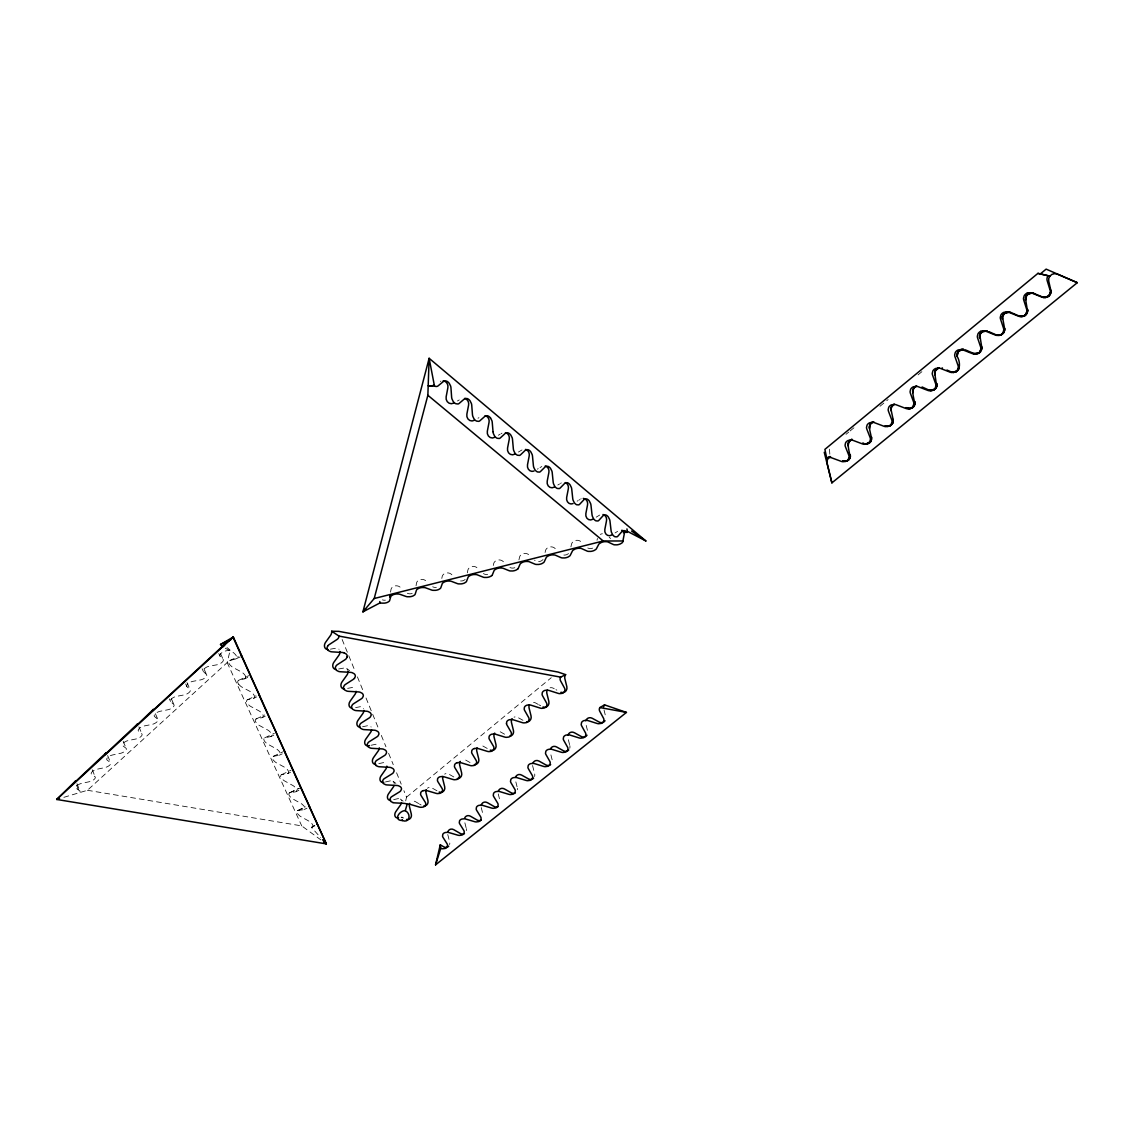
<?xml version="1.0" encoding="UTF-8"?>
<svg xmlns="http://www.w3.org/2000/svg" width="1134" height="1134" viewBox="0 0 1134 1134"><rect width="100%" height="100%" fill="white"/><g stroke="black" fill="none" stroke-linecap="round" stroke-linejoin="round"><path stroke-width="0.75" stroke-dasharray="5 3.75" d="M390.535 592.146L390.989 589.538A5.358 4.408 1.3 0 1 394.675 585.98A5.358 4.408 1.3 0 1 400.203 587.228L402.4 589.17M416.05 585.739L416.518 583.117A5.358 4.423 0.2 0 1 420.26 579.545A5.358 4.423 0.2 0 1 425.774 580.792L427.943 582.748M441.821 578.425L442.147 576.667A5.372 4.451 -0.9 0 1 445.917 573.081A5.372 4.451 -0.9 0 1 451.431 574.343L453.586 576.299M467.336 572.854L467.86 570.204A5.372 4.465 -2.1 0 1 471.673 566.603A5.372 4.465 -2.1 0 1 477.173 567.865L479.313 569.835M493.29 565.483L493.659 563.711A5.386 4.479 -3.3 0 1 497.5 560.111A5.386 4.479 -3.3 0 1 503 561.373L504.417 562.691M518.947 559.87L519.528 557.205A5.386 4.493 -4.5 0 1 523.412 553.59A5.386 4.493 -4.5 0 1 528.898 554.852L531.01 556.837M545.085 552.471L545.497 550.685A5.401 4.508 -5.8 0 1 549.409 547.042A5.401 4.508 -5.8 0 1 554.895 548.317L556.992 550.316M405.688 800.888L406.539 797.159L403.888 790.667M570.912 546.815L571.536 544.136A5.415 4.522 -7.1 0 1 575.491 540.479A5.415 4.522 -7.1 0 1 580.977 541.754L582.352 543.101M63.873 797.315L87.431 790.285L227.183 662.596L230.174 650.094L226.984 647.585M597.023 540.252L597.448 538.452M406.539 797.159L551.252 677.707M846.007 434.336L848.714 432.097M850.075 430.977L855.518 426.483M879.984 406.284L888.135 399.551M918.044 374.872L922.126 371.498M314.572 825.297L311.396 827.338L320.653 837.601M615.067 532.937L617.633 531.364M596.215 517.161L599.673 515.063M577.135 501.185L578 500.661M578.879 500.137L579.743 499.612M557.8 485.012L559.572 483.963M560.451 483.438L561.33 482.914M537.332 469.15L538.225 468.626M540.011 467.577L541.797 466.528M518.408 452.041L522.009 449.943M498.322 435.243L500.151 434.194M501.072 433.67L501.979 433.145M477.995 418.219L478.917 417.695M457.399 400.982L459.27 399.933M312.275 827.083L314.898 825.836M297.873 810.526L305.613 806.841M304.309 809.463L306.945 808.202M297.533 810.682L305.514 806.884M289.78 792.737L299.149 788.3M289.439 792.907L299.291 788.243M296.215 791.589L298.88 790.327M281.558 774.692L291.013 770.241M287.667 773.615L290.517 772.268M273.223 756.378L282.749 751.913M279.347 755.201L282.21 753.855M264.761 737.795L274.371 733.301M270.884 736.519L273.79 735.172M256.171 718.928L264.647 714.987M262.308 717.567L265.228 716.206M247.453 699.763L256 695.822M253.591 698.317L256.539 696.956M238.608 680.329L248.658 675.708M244.746 678.77L247.722 677.409M229.621 660.583L238.31 656.6M235.773 658.925L240.266 656.87M401.124 817.217L403.676 817.997M393.711 799.626L397.821 798.676A4.933 3.586 -53.3 0 1 401.479 800.802M385.475 781.95L390.465 780.83A4.961 3.643 -53.5 0 1 394.249 783.58M378.799 763.636L382.994 762.714A4.99 3.7 -53.6 0 1 386.34 763.976M371.187 745.236L375.425 744.343A5.032 3.756 -53.8 0 1 378.799 745.633M362.596 726.738L367.728 725.689A5.06 3.813 -54 0 1 371.144 727.036M355.608 707.616L359.932 706.765A5.089 3.87 -54.3 0 1 363.631 708.637M347.642 688.366L352.008 687.544A5.131 3.941 -54.5 0 1 355.495 688.976M338.669 669.003L343.971 668.039A5.16 3.997 -54.8 0 1 347.94 670.577M230.174 650.094L226.233 650.803A5.301 2.438 -24.6 0 0 221.158 653.269A5.301 2.438 -24.6 0 0 220.166 656.359L223.029 659.265A5.287 2.424 -24.5 0 1 222.051 662.313A5.287 2.424 -24.5 0 1 217.019 664.779L209.521 666.14A5.273 2.41 -24.4 0 0 204.46 668.606A5.273 2.41 -24.4 0 0 203.525 671.64L206.431 674.461A5.259 2.396 -24.2 0 1 205.495 677.466A5.259 2.396 -24.2 0 1 200.477 679.918L192.978 681.321A5.259 2.381 -24.1 0 0 187.932 683.774A5.259 2.381 -24.1 0 0 187.039 686.765L190.002 689.515A5.245 2.353 -24 0 1 189.109 692.477A5.245 2.353 -24 0 1 184.105 694.915L176.606 696.347A5.245 2.353 -23.8 0 0 171.588 698.785A5.245 2.353 -23.8 0 0 170.724 701.733L173.743 704.412A5.231 2.325 -23.7 0 1 172.892 707.318A5.231 2.325 -23.7 0 1 167.903 709.756L160.39 711.216A5.231 2.325 -23.6 0 0 155.401 713.655A5.231 2.325 -23.6 0 0 154.578 716.546L157.654 719.154A5.216 2.296 -23.5 0 1 156.832 722.004A5.216 2.296 -23.5 0 1 151.871 724.442L144.358 725.93A5.216 2.296 -23.3 0 0 139.383 728.368A5.216 2.296 -23.3 0 0 138.603 731.217L141.722 733.741A5.202 2.268 -23.2 0 1 140.942 736.561A5.202 2.268 -23.2 0 1 135.995 738.971L128.482 740.502A5.202 2.268 -23.1 0 0 123.521 742.926A5.202 2.268 -23.1 0 0 122.784 745.733L125.945 748.185A5.188 2.24 -23 0 1 125.208 750.949A5.188 2.24 -23 0 1 120.289 753.373L112.762 754.918A5.188 2.24 -22.9 0 0 107.829 757.342A5.188 2.24 -22.9 0 0 107.135 760.092L110.338 762.487A5.174 2.211 -22.8 0 1 109.644 765.209A5.174 2.211 -22.8 0 1 104.739 767.619L97.212 769.192A5.174 2.211 -22.7 0 0 92.293 771.602A5.174 2.211 -22.7 0 0 91.627 774.324L94.887 776.634A5.16 2.183 -22.6 0 1 94.221 779.313A5.16 2.183 -22.6 0 1 89.331 781.723L81.804 783.325A5.174 2.183 -22.5 0 0 76.914 785.734A5.174 2.183 -22.5 0 0 76.29 788.399L79.578 790.653A5.16 2.155 -22.4 0 1 79.564 792.638L76.318 784.586M330.448 649.158L335.806 648.237A5.202 4.068 -55.1 0 1 339.038 649.286M87.431 790.285L301.729 825.892L320.865 839.897M225.297 648.237L232.087 651.823A6.591 3.289 44 0 1 233.661 652.83L235.362 654.46A4.366 2.183 44 0 1 236.694 657.153L236.255 658.585A6.606 3.303 44.1 0 1 235.376 659.067L230.018 660.442A6.563 3.26 43.9 0 0 229.139 660.924L228.714 662.086A4.338 2.155 43.9 0 0 229.791 664.708L231.733 666.608A6.563 3.26 43.9 0 0 233.278 667.614L241.117 671.767A6.535 3.246 43.7 0 1 242.676 672.774L244.377 674.39A4.338 2.155 43.7 0 1 245.681 677.041M554.242 688.735L553.378 688.267A5.075 4.635 63 0 0 550.118 687.785M555.972 689.67L556.851 690.138M538.097 704.342L535.532 702.938A5.06 4.579 62.9 0 0 531.095 702.938M538.962 704.824L540.677 705.759M522.958 720.288L517.855 717.468A5.032 4.536 62.9 0 0 514.028 717.17M504.573 734.208L500.349 731.855A5.004 4.493 62.9 0 0 497.174 731.359M487.209 748.44L483.027 746.101A4.99 4.451 62.9 0 0 479.271 745.789M470.029 762.544L465.876 760.191A4.961 4.394 62.9 0 0 462.148 759.879M453.827 776.974L448.894 774.153A4.933 4.352 62.9 0 0 444.656 774.097M436.973 790.795L432.068 787.988A4.919 4.309 62.9 0 0 427.39 788.243M418.659 803.552L415.413 801.667A4.89 4.267 62.9 0 0 411.259 801.582M419.467 804.02L421.097 804.956M346.749 668.663L349.584 670.591M393.073 781.283L395.879 783.367M400.401 799.101L403.109 801.157M609.199 537.19L610.56 538.537M238.764 684.369L240.677 686.254A6.506 3.218 43.6 0 0 242.208 687.247L250.019 691.414A6.478 3.204 43.3 0 1 251.564 692.406L253.236 694.022A4.295 2.126 43.3 0 1 254.526 696.63L254.087 697.991A6.492 3.204 43.4 0 1 253.194 698.445L247.85 699.635A6.45 3.161 43.2 0 0 246.971 700.089L246.532 701.195A4.267 2.098 43.2 0 0 247.581 703.732L249.48 705.603A6.45 3.175 43.2 0 0 251.011 706.595L258.779 710.763A6.435 3.147 43 0 1 260.31 711.755L261.982 713.343A4.267 2.084 43 0 1 263.244 715.923L262.79 717.255A6.435 3.161 43 0 1 261.911 717.68L256.567 718.8A6.393 3.119 42.9 0 0 255.689 719.225L255.249 720.317A4.238 2.07 42.9 0 0 256.284 722.812L258.169 724.669A6.407 3.119 42.9 0 0 259.686 725.647L267.397 729.828A6.379 3.104 42.7 0 1 268.928 730.82L270.587 732.394A4.238 2.055 42.7 0 1 271.834 734.931L271.38 736.235A6.393 3.104 42.7 0 1 270.487 736.632L265.158 737.681A6.35 3.076 42.6 0 0 264.279 738.078L263.825 739.141A4.21 2.041 42.6 0 0 264.846 741.593L266.717 743.436A6.35 3.076 42.6 0 0 268.234 744.428L275.902 748.596A6.336 3.062 42.4 0 1 277.419 749.588L279.063 751.147A4.196 2.027 42.4 0 1 280.296 753.656L279.829 754.918A6.336 3.062 42.4 0 1 278.936 755.315L273.62 756.265A6.308 3.033 42.3 0 0 272.741 756.661L272.288 757.696A4.167 2.013 42.3 0 0 273.294 760.106L275.137 761.935A6.308 3.033 42.3 0 0 276.639 762.927L284.28 767.094A6.28 3.019 42.1 0 1 285.782 768.087L287.412 769.632A4.167 1.999 42.1 0 1 288.631 772.098L288.164 773.331A6.294 3.019 42.1 0 1 287.271 773.714L281.955 774.593A6.251 2.991 42 0 0 281.076 774.961L280.622 775.968A4.139 1.97 42 0 0 281.601 778.363L283.443 780.164A6.265 2.991 42 0 0 284.932 781.142L292.529 785.323A6.237 2.977 41.8 0 1 294.032 786.301L295.648 787.846A4.139 1.97 41.8 0 1 296.839 790.27L296.371 791.489A6.237 2.977 41.8 0 1 295.478 791.844L290.176 792.652A6.209 2.948 41.7 0 0 289.283 793.006L288.83 793.984A4.111 1.942 41.7 0 0 289.794 796.337L291.622 798.138A6.209 2.948 41.7 0 0 293.111 799.101L300.666 803.283A6.194 2.934 41.5 0 1 302.154 804.261L303.756 805.792A4.111 1.942 41.5 0 1 304.933 808.188L304.451 809.364A6.194 2.934 41.6 0 1 303.572 809.704L298.27 810.441A6.166 2.906 41.4 0 0 297.392 810.782L296.924 811.746A4.082 1.928 41.5 0 0 297.873 814.056L299.688 815.842A6.166 2.906 41.5 0 0 301.162 816.806L308.675 820.988A6.152 2.892 41.3 0 1 310.149 821.966L311.737 823.468A4.082 1.914 41.3 0 1 312.913 825.836L312.431 826.998A6.152 2.892 41.3 0 1 311.538 827.324M220.563 653.751L223.228 659.534M218.763 653.482L219.968 656.09M227.183 662.596L301.729 825.892M204.007 668.947L206.643 674.73M202.121 668.777L203.312 671.385M186.968 682.555L190.214 689.77M185.664 683.901L186.827 686.509M171.404 698.884L174.083 704.951M169.363 698.898L170.511 701.478M155.415 713.725L157.995 719.679M138.901 726.823L142.076 734.265M123.181 741.267L126.313 748.695M107.631 755.556L110.707 762.984M92.237 769.717L95.27 777.13M342.128 639.491L348.11 654.12M348.776 655.75L354.744 670.378M357.408 676.885L362.724 689.883M366.041 698.005L372.009 712.634M372.675 714.264L378.657 728.893M381.308 735.399L385.957 746.767M388.608 753.274L393.257 764.656M396.574 772.778L401.223 784.161M76.97 783.693L80.004 791.234M517.061 786.755L515.403 780.107A4.961 4.437 60.3 0 1 515.275 779.455M498.251 793.913L499.896 800.533M481.255 807.578L483.141 815.105M466.074 827.664L464.444 821.115A4.89 4.295 60.6 0 1 464.316 820.477M447.774 834.525L449.645 841.967A4.848 4.238 60.7 0 1 449.603 844.561M604.025 709.969L605.712 716.801A5.06 4.635 59.4 0 1 605.825 717.468M587.426 730.296L585.754 723.506A5.046 4.621 59.7 0 1 585.626 722.84M569.566 744.627L567.893 737.865A5.032 4.564 59.9 0 1 567.78 737.199M552.13 759.766L550.217 752.083A5.004 4.522 60 0 1 550.103 751.431M401.989 817.004L402.06 817.883M829.478 449.177L829.875 454.791M245.667 677.041L245.242 678.444A6.549 3.246 43.7 0 1 244.349 678.897L239.005 680.187A6.506 3.218 43.5 0 0 238.126 680.655L237.686 681.789A4.309 2.126 43.6 0 0 238.764 684.369M440.304 381.435A5.783 5.287 -89.5 0 1 440.97 381.123M580.622 499.088A5.514 4.848 -81.1 0 1 581.232 498.776M600.283 534.412A5.415 4.536 -8.4 0 1 602.395 533.745M592.643 548.161A5.415 4.522 -7.7 0 1 587.001 547.524M568.503 553.548A5.401 4.508 -6.4 0 1 561.571 554.427M543.03 559.544A5.386 4.493 -5.2 0 1 534.511 560.153M514.822 567.695A5.372 4.479 -3.9 0 1 509.166 567.071M487.648 574.499A5.372 4.465 -2.7 0 1 483.396 573.535M465.181 579.474A5.358 4.451 -1.5 0 1 457.172 579.573M436.363 587.369A5.358 4.423 -0.4 0 1 432.692 586.774M412.209 593.436A5.358 4.408 0.7 0 1 406.043 592.416M385.404 600.155A5.344 4.394 1.8 0 1 382.413 599.858M569.807 745.591A5.018 4.55 59.8 0 1 569.75 748.298M532.611 765.507A4.975 4.479 60.2 0 0 532.725 766.159L534.624 773.813A4.975 4.451 60.1 0 1 534.568 776.478M517.416 788.357A4.947 4.408 60.2 0 1 517.388 789.718M466.301 828.6A4.876 4.281 60.6 0 1 466.414 830.57"/><path stroke-width="1.5" d="M490.54 418.007A4.777 2.892 56.8 0 0 487.79 415.852L486.032 415.739A7.229 4.366 56.9 0 0 484.884 416.348L479.923 420.742A7.272 4.408 56.5 0 1 478.761 421.352L476.649 421.125A4.819 2.92 56.6 0 1 473.927 418.701L472.835 416.391A7.258 4.408 56.6 0 1 472.453 414.491L471.744 405.32A7.286 4.423 56.2 0 0 471.375 403.435L470.029 400.77A4.819 2.92 56.2 0 0 467.236 398.587L465.436 398.445A7.272 4.408 56.2 0 0 464.274 399.04L459.185 403.392A7.328 4.465 55.9 0 1 457.994 403.988L455.84 403.732A4.848 2.963 55.9 0 1 453.09 401.294L451.984 398.97A7.314 4.451 56 0 1 451.616 397.07L450.963 387.871A7.343 4.465 55.5 0 0 450.595 385.985L449.248 383.32A4.862 2.948 55.5 0 0 446.427 381.081L444.585 380.939A7.343 4.465 55.6 0 0 443.394 381.52L438.163 385.815A7.385 4.508 55.2 0 1 436.959 386.411L436.675 386.453A5.557 3.388 55.3 0 1 434.464 385.985L429.134 358.301L362.908 611.85L374.206 598.511L427.858 395.27L429.134 358.301L645.87 540.961L627.329 531.293L626.932 528.912M402.556 820.605C409.643 823.171 411.5 814.056 405.263 810.626L407.163 804.233A4.848 3.671 -0.3 0 1 407.588 804.176L408.694 804.148A6.18 4.692 -0.3 0 1 410.48 804.46L419.141 807.011A6.194 4.706 -0.7 0 0 420.927 807.323L423.11 807.082A4.125 3.133 -0.7 0 0 425.576 805.083L425.718 803.396A6.194 4.706 -0.6 0 0 425.165 802.078L421.153 795.699A6.209 4.734 -0.8 0 1 420.601 794.353L420.742 792.666A4.139 3.161 -0.7 0 1 423.209 790.625M517.657 569.084A6.818 2.481 -11.4 0 0 518.281 568.262L520.052 564.208A6.832 2.495 -11.6 0 1 520.69 563.385L522.547 562.266A4.536 1.658 -11.6 0 1 526.063 561.443L528.175 561.5A6.832 2.495 -11.6 0 1 529.479 561.84L534.865 564.108A6.818 2.495 -11.8 0 0 536.155 564.448L538.636 564.463A4.522 1.644 -11.8 0 0 542.066 563.541L543.611 562.577A6.818 2.495 -11.8 0 0 544.263 561.755L546.163 557.659A6.847 2.509 -11.9 0 1 546.829 556.822L548.728 555.688A4.536 1.658 -11.9 0 1 552.244 554.866L554.342 554.923A6.847 2.509 -11.9 0 1 555.617 555.277L560.891 557.574A6.832 2.495 -12.1 0 0 562.166 557.928L564.633 557.942A4.522 1.644 -12.1 0 0 568.077 557.021L569.651 556.043A6.832 2.495 -12.1 0 0 570.317 555.206L572.372 551.081A6.861 2.509 -12.3 0 1 573.053 550.231L574.981 549.097A4.55 1.673 -12.3 0 1 578.51 548.275L580.594 548.332A6.861 2.509 -12.2 0 1 581.855 548.7L587.015 551.025A6.847 2.509 -12.5 0 0 588.263 551.379L590.729 551.408A4.536 1.658 -12.4 0 0 594.173 550.472L595.775 549.494A6.847 2.509 -12.4 0 0 596.47 548.658L598.653 544.476A6.875 2.523 -12.6 0 1 599.362 543.625L601.318 542.477A4.564 1.673 -12.6 0 1 604.861 541.655L606.931 541.726A6.875 2.523 -12.6 0 1 608.178 542.08L613.225 544.448A6.875 2.509 -12.8 0 0 614.444 544.816L616.896 544.844A4.55 1.658 -12.8 0 0 620.355 543.909L621.985 542.917A6.861 2.509 -12.7 0 0 622.708 542.066L624.324 533.618A7.215 6.251 -79.8 0 1 624.593 532.413A5.443 4.734 -79.7 0 0 621.758 530.258M389.926 595.634L389.77 596.498A5.344 4.394 1.8 0 1 389.628 597.079M347.188 656.799L346.352 658.542A6.591 5.273 3 0 1 345.048 659.69L337.464 664.609A6.563 5.231 2.8 0 0 336.16 665.743L335.338 667.472A4.366 3.487 2.9 0 0 336.543 670.378L338.527 671.413A6.563 5.231 2.9 0 0 340.427 671.753L350.25 672.349A6.535 5.188 2.4 0 1 352.15 672.675L354.12 673.709A4.352 3.459 2.4 0 1 355.311 676.601L354.46 678.316M601.346 723.379A4.224 3.303 -6.7 0 0 603.657 721.352L603.926 719.566A6.393 5.004 -6.6 0 0 603.458 718.148L599.801 711.33A6.421 5.032 -7 0 1 599.333 709.898L599.305 709.601A4.819 3.785 -6.9 0 1 599.9 707.559L604.55 704.866L626.45 712.407L435.555 864.873L440.276 844.802L443.663 846.772A4.848 4.238 60.7 0 0 448.71 846.191M623.445 532.767L623.898 530.967A5.429 4.55 -9.7 0 1 624.04 530.485M493.021 431.7A7.215 4.352 57.2 0 0 493.403 433.599L494.495 435.895A4.777 2.892 57.2 0 0 497.188 438.291L499.258 438.489A7.215 4.352 57.1 0 0 500.392 437.866L505.225 433.415A7.173 4.309 57.5 0 1 506.345 432.791L508.089 432.89A4.749 2.849 57.4 0 1 510.796 435.031L512.129 437.653A7.173 4.309 57.4 0 1 512.511 439.538L513.333 448.681A7.158 4.295 57.8 0 0 513.716 450.581L514.808 452.863A4.749 2.849 57.8 0 0 517.458 455.23L519.485 455.414A7.158 4.309 57.7 0 0 520.605 454.762L525.311 450.269A7.116 4.252 58.1 0 1 526.403 449.645L528.118 449.73A4.72 2.821 58 0 1 530.797 451.828L532.115 454.436A7.13 4.267 58 0 1 532.512 456.307L533.377 465.45A7.102 4.238 58.4 0 0 533.76 467.336L534.851 469.618A4.706 2.821 58.4 0 0 537.473 471.942L539.472 472.113A7.116 4.252 58.3 0 0 540.549 471.461L545.142 466.924A7.073 4.21 58.6 0 1 546.219 466.272L547.892 466.343A4.678 2.778 58.6 0 1 550.543 468.413L551.861 471.021A7.073 4.21 58.6 0 1 552.244 472.878L553.165 482.007A7.059 4.196 59 0 0 553.562 483.892L554.654 486.16A4.678 2.778 58.9 0 0 557.233 488.456L559.19 488.598A7.059 4.196 58.9 0 0 560.253 487.946L564.732 483.353A7.031 4.153 59.2 0 1 565.781 482.701L567.425 482.744A4.649 2.75 59.1 0 1 570.033 484.799L571.338 487.379A7.031 4.153 59.1 0 1 571.749 489.25L572.713 498.365A7.017 4.139 59.5 0 0 573.109 500.236L574.187 502.49A4.649 2.75 59.5 0 0 576.738 504.772L578.666 504.885A7.017 4.153 59.4 0 0 579.701 504.219L584.067 499.584A6.974 4.097 59.7 0 1 585.087 498.932L586.703 498.96A4.621 2.722 59.7 0 1 589.283 500.973L590.587 503.539A6.988 4.111 59.7 0 1 590.998 505.41L592.005 514.51A6.974 4.097 60 0 0 592.416 516.381L593.493 518.607A4.621 2.722 60 0 0 596.016 520.86L597.902 520.974A6.974 4.097 60 0 0 598.922 520.293L603.175 515.616A6.932 4.054 60.2 0 1 604.167 514.949L605.754 514.964A4.593 2.679 60.2 0 1 608.292 516.948L609.596 519.5A6.946 4.054 60.2 0 1 610.007 521.356L611.056 530.443A6.932 4.04 60.5 0 0 611.481 532.314L612.544 534.539A4.593 2.679 60.5 0 0 615.039 536.765L616.896 536.85A6.932 4.04 60.5 0 0 617.888 536.155L622.027 531.449A6.889 3.997 60.7 0 1 623.005 530.769L624.565 530.769A4.55 2.637 60.7 0 1 626.946 532.555L627.329 531.293M435.555 864.873L440.757 848.402L440.276 844.802M136.151 725.803L137.625 723.861L104.739 754.734M104.782 754.634L106.383 752.593M913.125 406.241L913.876 403.676A7.286 6.039 -24 0 0 913.55 401.89L910.418 393.342A7.328 6.081 -24.8 0 1 910.092 391.542L910.63 389.302A4.848 4.026 -24.8 0 1 913.465 386.765L916.428 386.34A7.328 6.067 -24.7 0 1 918.384 386.779L927.64 390.351A7.357 6.095 -25.4 0 0 929.596 390.791L932.148 390.493A4.862 4.026 -25.3 0 0 935.21 388.182L935.961 385.574A7.343 6.081 -25.3 0 0 935.649 383.774L932.573 375.127A7.399 6.124 -26.1 0 1 932.247 373.313L932.814 371.031A4.905 4.054 -26 0 1 935.678 368.479L938.654 368.04A7.385 6.124 -26 0 1 940.639 368.493L949.909 372.094A7.428 6.138 -26.7 0 0 951.865 372.547L954.431 372.25A4.919 4.054 -26.6 0 0 957.521 369.925L958.301 367.274A7.414 6.138 -26.6 0 0 958.003 365.46L954.97 356.7A7.47 6.18 -27.4 0 1 954.672 354.857L955.253 352.561A4.947 4.097 -27.3 0 1 958.159 349.967L963.248 349.3A5.826 5.67 -32.3 0 0 957.068 356.445C960.356 360.881 961.221 372.803 953.014 372.391M152.112 711.103L153.444 709.274L136.278 725.746M75.751 780.816L73.965 783.07L106.284 752.636M327.882 645.756L327.046 647.514A4.408 3.53 3.4 0 0 328.265 650.477L330.263 651.526A6.62 5.316 3.4 0 0 332.191 651.866L342.085 652.475A6.577 5.273 2.9 0 1 344.013 652.815M365.63 608.901L362.908 611.85L380.259 602.778L379.748 601.53M223.653 645.246L152.239 711.061M233.859 639.009L233.306 636.996L56.7 799.456L326.337 843.894L233.306 636.996L220.506 644.466A5.542 2.778 44.3 0 0 222.959 646.876M491.787 575.576L490.285 576.526A4.508 1.63 -11.1 0 1 486.897 577.433L484.374 577.433A6.804 2.466 -11.1 0 1 483.056 577.107L477.442 574.91A6.818 2.481 -10.9 0 0 476.11 574.569L473.955 574.527A4.522 1.644 -10.9 0 0 470.468 575.335L468.668 576.441A6.818 2.481 -11 0 0 468.087 577.263L466.57 581.232A6.79 2.466 -10.8 0 1 466.003 582.04L464.529 582.989A4.493 1.63 -10.8 0 1 461.141 583.897L458.618 583.897A6.79 2.466 -10.8 0 1 457.271 583.571L451.559 581.402A6.804 2.466 -10.6 0 0 450.198 581.076L448.043 581.033A4.508 1.644 -10.6 0 0 444.556 581.855L442.784 582.947A6.804 2.466 -10.6 0 0 442.232 583.755L440.842 587.681A6.79 2.452 -10.5 0 1 440.304 588.489L438.858 589.425A4.493 1.616 -10.5 0 1 435.484 590.332L432.947 590.332A6.79 2.452 -10.5 0 1 431.572 590.02L425.76 587.88A6.804 2.466 -10.3 0 0 424.371 587.568L422.202 587.525A4.508 1.63 -10.3 0 0 418.729 588.333L416.986 589.425A6.804 2.466 -10.3 0 0 416.447 590.219L415.2 594.117A6.776 2.438 -10.1 0 1 414.69 594.911L413.258 595.832A4.493 1.616 -10.2 0 1 409.898 596.739L407.347 596.753A6.776 2.438 -10.2 0 1 405.958 596.441L400.033 594.344A6.79 2.452 -10 0 0 398.644 594.032L396.446 593.989A4.508 1.63 -10 0 0 392.988 594.797L391.273 595.874A6.79 2.452 -10 0 0 390.762 596.668L389.642 600.524A6.776 2.438 -9.8 0 1 389.146 601.318L387.757 602.239A4.479 1.616 -9.9 0 1 384.412 603.132L381.832 603.146A6.776 2.438 -9.9 0 1 380.429 602.834M233.306 636.996L223.809 645.09L224.603 645.714M517.657 569.084L516.14 570.048A4.508 1.644 -11.4 0 1 512.724 570.969L510.229 570.955A6.818 2.481 -11.5 0 1 508.911 570.615L503.425 568.389A6.818 2.495 -11.3 0 0 502.107 568.049L499.966 567.992A4.522 1.644 -11.3 0 0 496.465 568.814L494.637 569.92A6.818 2.495 -11.3 0 0 494.027 570.742L492.383 574.768A6.804 2.466 -11.1 0 1 491.787 575.576M1037.936 273.365L1049.843 276.129L1037.936 273.365L824.9 449.362L826.714 458.079A5.33 4.423 -19.6 0 1 829.535 457.498L829.946 457.498A7.073 5.868 -19.5 0 1 831.888 457.923L841.059 461.297A7.102 5.897 -20.3 0 0 842.987 461.722L845.468 461.439A4.706 3.898 -20.2 0 0 848.402 459.227L849.068 456.747A7.102 5.883 -20.2 0 0 848.714 455.017L845.44 446.782A7.144 5.925 -20.9 0 1 845.085 445.038L845.567 442.87A4.734 3.926 -20.9 0 1 848.303 440.431L851.209 440.006A7.13 5.925 -20.8 0 1 853.151 440.431L862.336 443.862A7.173 5.939 -21.6 0 0 864.278 444.287L866.773 444.004A4.749 3.926 -21.5 0 0 869.75 441.764L870.43 439.255A7.158 5.939 -21.4 0 0 870.09 437.511L866.858 429.162A7.201 5.982 -22.2 0 1 866.504 427.419L867.014 425.222A4.777 3.969 -22.2 0 1 869.778 422.741L872.698 422.316A7.201 5.968 -22.1 0 1 874.654 422.755L883.868 426.228A7.229 5.996 -22.9 0 0 885.81 426.653L888.319 426.37A4.777 3.969 -22.8 0 0 891.324 424.116L892.033 421.564A7.215 5.982 -22.7 0 0 891.693 419.807L888.517 411.358A7.272 6.024 -23.5 0 1 888.177 409.587L888.702 407.361A4.805 3.997 -23.5 0 1 891.494 404.852L894.442 404.427A7.258 6.024 -23.4 0 1 896.399 404.866L905.627 408.382A7.286 6.039 -24.1 0 0 907.583 408.821C922.977 408.935 906.109 390.762 916.414 386.17M1040.388 273.875L1046.129 269.127L1077.3 282.678L831.888 482.886L824.248 452.296M316.684 823.936L317.506 824.574L310.22 808.783M75.78 780.745L56.7 799.456L59.578 798.605M405.263 810.626C399.281 810.569 393.172 820.307 402.06 820.52M433.698 385.106L432.749 385.631A5.812 5.316 89.8 0 1 428.184 385.758L434.464 385.971M328.052 649.527A5.231 4.097 -55.1 0 1 324.664 647.145A5.231 4.097 -55.1 0 1 325.642 642.227L330.518 635.437A5.245 4.125 -55.4 0 0 331.667 631.241L338.995 636.089L560.692 677.14L565.639 674.645A5.103 4.678 63 0 0 564.888 678.812L566.83 686.68A5.089 4.649 62.8 0 1 560.919 692.293M220.506 644.466L230.712 639.817M938.484 368.011L935.933 369.826L934.685 372.803L936.755 386.68L934.317 389.727L930.404 390.521L935.507 388.749L936.911 383.533A5.727 5.627 -33.1 0 1 928.916 390.082L922.07 386.963M851.691 439.439C841.754 443.649 858.14 462.842 842.959 460.928M1027.149 293.167L1030.211 292.7A7.683 6.308 -30.9 0 1 1032.209 293.182L1041.551 296.995A7.725 6.322 -31.5 0 0 1043.549 297.477M980.896 331.256L983.901 330.802A7.527 6.223 -28.5 0 1 985.885 331.27L995.198 334.984A7.569 6.223 -29.2 0 0 997.183 335.437L999.763 335.14A5.004 4.125 -29.1 0 0 1002.938 332.758L1003.76 330.051A7.555 6.223 -29 0 0 1003.491 328.18L1000.557 319.207A7.612 6.265 -29.8 0 1 1000.287 317.322L1000.911 314.954A5.046 4.153 -29.8 0 1 1003.888 312.318L1006.921 311.864A7.612 6.265 -29.7 0 1 1008.906 312.332L1018.247 316.088A7.64 6.28 -30.4 0 0 1020.231 316.57C1036.859 317.194 1016.149 292.359 1032.663 292.997M938.867 367.884L935.266 370.861L934.799 374.759A5.755 5.642 -33.4 0 1 938.768 367.912M873.407 421.763L869.92 424.626L869.48 428.439A5.571 5.542 -60.5 0 1 873.69 421.692C862.265 425.108 879.445 442.983 865.681 443.904A5.542 5.528 -87.1 0 0 871.564 437.072L870.714 441.565L866.064 443.918M852.073 439.326L848.615 442.161L848.189 445.946A5.528 5.5 80.2 0 1 851.591 439.482M601.346 723.364L598.724 723.733A6.393 5.004 -6.7 0 1 596.909 723.407L588.206 720.657A6.379 4.99 -6.2 0 0 586.391 720.317L584.123 720.572A4.224 3.303 -6.2 0 0 581.6 722.429L581.203 724.498A6.379 4.99 -6.2 0 0 581.685 725.916L585.371 732.649A6.35 4.947 -5.9 0 1 585.853 734.067L585.583 735.824A4.21 3.274 -6 0 1 583.301 737.823L580.693 738.191A6.365 4.947 -6 0 1 578.893 737.865L570.204 735.144A6.35 4.933 -5.5 0 0 568.389 734.818L566.135 735.059A4.21 3.274 -5.5 0 0 563.641 736.902L563.258 738.943A6.35 4.933 -5.5 0 0 563.74 740.346L567.468 747.023A6.322 4.905 -5.2 0 1 567.95 748.412L567.695 750.155A4.182 3.246 -5.3 0 1 565.441 752.14L562.847 752.494A6.322 4.905 -5.3 0 1 561.047 752.168L552.386 749.489A6.308 4.89 -4.8 0 0 550.571 749.163L548.332 749.418A4.182 3.246 -4.8 0 0 545.865 751.232L545.497 753.26A6.308 4.89 -4.9 0 0 545.993 754.634L549.749 761.24A6.294 4.848 -4.6 0 1 550.231 762.615L549.99 764.344A4.167 3.218 -4.7 0 1 547.75 766.301L545.185 766.669A6.294 4.862 -4.7 0 1 543.384 766.343L534.738 763.692A6.28 4.834 -4.2 0 0 532.937 763.366L530.712 763.621A4.167 3.204 -4.2 0 0 528.26 765.407L527.905 767.42A6.28 4.848 -4.3 0 0 528.416 768.795L532.186 775.316A6.251 4.805 -4 0 1 532.682 776.677L532.456 778.392A4.139 3.175 -4.1 0 1 530.244 780.334L527.679 780.688A6.265 4.805 -4.1 0 1 525.893 780.376L517.274 777.754A6.251 4.791 -3.6 0 0 515.474 777.428L513.263 777.683A4.139 3.175 -3.6 0 0 510.839 779.455L510.498 781.439A6.251 4.791 -3.7 0 0 511.009 782.8L514.822 789.264A6.223 4.749 -3.4 0 1 515.318 790.611L515.105 792.297A4.125 3.147 -3.5 0 1 512.908 794.225L510.357 794.58A6.237 4.763 -3.5 0 1 508.585 794.254L499.981 791.674A6.223 4.734 -3.1 0 0 498.195 791.362L495.983 791.603A4.125 3.147 -3 0 0 493.588 793.361L493.262 795.331A6.223 4.749 -3.1 0 0 493.772 796.663L497.613 803.056A6.194 4.706 -2.9 0 1 498.124 804.389L497.911 806.076A4.111 3.119 -2.9 0 1 495.756 807.975L493.219 808.329A6.194 4.706 -2.9 0 1 491.433 808.018L482.857 805.452A6.194 4.692 -2.5 0 0 481.071 805.14L478.874 805.381A4.097 3.119 -2.5 0 0 476.493 807.139L476.195 809.081A6.194 4.692 -2.6 0 0 476.705 810.399L480.575 816.721A6.166 4.664 -2.4 0 1 481.085 818.053L480.901 819.712A4.082 3.09 -2.4 0 1 478.761 821.597L476.223 821.937A6.166 4.664 -2.4 0 1 474.451 821.626L465.89 819.102A6.166 4.649 -2 0 0 464.118 818.791L461.935 819.046A4.082 3.076 -2 0 0 459.582 820.761L459.284 822.689A6.166 4.649 -2.1 0 0 459.809 824.007L463.707 830.258A6.138 4.621 -1.9 0 1 464.217 831.562L464.047 833.206A4.068 3.062 -1.9 0 1 461.921 835.078L459.412 835.418A6.138 4.621 -1.9 0 1 457.64 835.12L449.107 832.625A6.138 4.593 -1.5 0 0 447.335 832.313L445.152 832.554A4.068 3.048 -1.5 0 0 442.827 834.27L442.543 836.169A6.138 4.607 -1.6 0 0 443.082 837.473L446.994 843.668A6.109 4.564 -1.4 0 1 447.519 844.958L447.349 846.588A4.054 3.019 -1.4 0 1 445.251 848.43L442.756 848.771A6.109 4.579 -1.4 0 1 440.998 848.473L440.757 848.402M826.714 458.079L830.003 456.478M474.338 748.539L476.578 748.284A6.294 4.89 -2.3 0 1 478.392 748.61L487.138 751.289A6.308 4.905 -2.8 0 0 488.938 751.615L491.178 751.374A4.196 3.26 -2.8 0 0 493.729 749.276L493.928 747.533A6.308 4.905 -2.7 0 0 493.403 746.144L489.491 739.496A6.336 4.933 -3 0 1 488.967 738.092L489.165 736.335A4.21 3.289 -2.9 0 1 491.731 734.208L493.97 733.967A6.322 4.933 -2.9 0 1 495.799 734.308L504.559 737.015A6.336 4.961 -3.4 0 0 506.374 737.341L508.613 737.086A4.224 3.289 -3.4 0 0 511.207 734.988L511.406 733.216A6.336 4.947 -3.3 0 0 510.895 731.813L507.011 725.08A6.365 4.99 -3.6 0 1 506.487 723.676M457.13 762.7L459.355 762.459A6.265 4.834 -1.8 0 1 461.155 762.785L469.873 765.436A6.28 4.848 -2.2 0 0 471.687 765.748L473.899 765.507A4.182 3.232 -2.2 0 0 476.436 763.437L476.62 761.708A6.28 4.848 -2.2 0 0 476.096 760.333L472.141 753.756A6.308 4.89 -2.4 0 1 471.616 752.366L471.801 750.623A4.196 3.26 -2.3 0 1 474.338 748.525M423.209 790.639L425.406 790.398A6.209 4.734 -0.8 0 1 427.206 790.71L435.881 793.29A6.223 4.763 -1.2 0 0 437.681 793.602L439.879 793.361A4.139 3.161 -1.2 0 0 442.359 791.334L442.515 789.647A6.223 4.749 -1.1 0 0 441.976 788.3L437.979 781.85A6.237 4.791 -1.3 0 1 437.441 780.49L437.596 778.789A4.153 3.189 -1.2 0 1 440.091 776.733L442.303 776.492A6.237 4.791 -1.3 0 1 444.103 776.818L452.792 779.427A6.251 4.805 -1.7 0 0 454.592 779.753L456.804 779.497A4.153 3.189 -1.7 0 0 459.313 777.456L459.483 775.741A6.251 4.805 -1.6 0 0 458.944 774.38L454.975 767.874A6.265 4.834 -1.8 0 1 454.436 766.499L454.621 764.77A4.182 3.218 -1.8 0 1 457.13 762.7M374.206 598.511L603.217 540.989L623.317 540.975M369.486 745.591L368.635 745.775A5.046 3.785 -53.8 0 1 364.978 743.989A5.046 3.785 -53.8 0 1 365.843 739.056L370.52 732.465A5.06 3.813 -54 0 0 371.598 729.942M953.425 372.406L958.273 369.911L959.18 365.276A5.798 5.656 -31.9 0 1 951.1 371.895L946.961 370.038M331.667 631.241L338.811 631.369L558.084 672.065L565.639 674.645M560.678 677.14A4.862 3.87 -5.7 0 0 560.125 679.209L560.139 679.521A6.464 5.146 -5.7 0 0 560.635 680.981L564.434 687.927A6.435 5.103 -5.4 0 1 564.93 689.387L564.675 691.201A4.281 3.402 -5.4 0 1 562.025 693.384L559.742 693.639A6.435 5.103 -5.5 0 1 557.9 693.285L549.083 690.478A6.421 5.089 -4.9 0 0 547.24 690.138L544.958 690.393A4.281 3.388 -4.9 0 0 542.307 692.562L542.08 694.391A6.421 5.089 -5 0 0 542.576 695.822L546.404 702.711A6.407 5.046 -4.7 0 1 546.914 704.143L546.659 705.943A4.267 3.359 -4.7 0 1 544.037 708.098L541.769 708.353A6.407 5.06 -4.7 0 1 539.94 708.013L531.137 705.235A6.393 5.032 -4.2 0 0 529.309 704.894L527.041 705.15A4.252 3.359 -4.2 0 0 524.404 707.304L524.192 709.104A6.393 5.046 -4.3 0 0 524.702 710.536L528.557 717.34A6.365 5.004 -4 0 1 529.068 718.758L528.841 720.544A4.238 3.331 -4.1 0 1 526.247 722.67L523.979 722.911A6.379 5.004 -4.1 0 1 522.164 722.585L513.376 719.835A6.365 4.99 -3.6 0 0 511.547 719.509L509.294 719.75A4.238 3.317 -3.6 0 0 506.7 721.89L506.487 723.676M1032.252 292.941L1026.908 294.868L1025.419 300.269A6.039 5.769 -30.9 0 1 1033.811 293.366L1033.06 293.096L1043.578 297.434L1048.78 296.13L1051.034 291.339L1048.737 281.104A6.109 5.798 -30.7 0 1 1057.228 274.116L1077.3 282.678M963.659 349.343L958.485 351.186L957.068 356.445L957.55 352.518L961.15 349.527A7.456 6.166 -27.2 0 1 963.135 349.995L972.419 353.638A7.499 6.18 -27.9 0 0 974.389 354.106L976.969 353.808A4.961 4.097 -27.9 0 0 980.102 351.441L980.91 348.776A7.484 6.18 -27.8 0 0 980.612 346.919L977.636 338.06A7.541 6.223 -28.6 0 1 977.352 336.203L977.962 333.864A4.99 4.125 -28.6 0 1 980.882 331.256M1043.578 297.434C1047.688 298.412 1051.969 294.301 1050.892 290.148A6.067 5.783 -30.4 0 1 1042.429 297.08L1046.172 297.165A5.117 4.182 -31.5 0 0 1049.404 294.712L1050.282 291.948A7.711 6.322 -31.4 0 0 1050.041 290.035L1047.221 280.835A7.768 6.365 -32.2 0 1 1046.98 278.907L1047.079 278.099A5.755 4.706 -32.2 0 1 1048.1 275.775M599.914 707.559L626.45 712.407M996.984 335.182C1001.095 336.529 1005.645 332.375 1004.511 328.151A5.925 5.727 -30.9 0 1 996.63 335.069L1000.684 335.04L1003.803 332.489L1004.639 328.917L1002.413 316.4L1005.433 312.63L1009.926 312.119L1004.426 313.31L1002.541 316.003L1002.371 319.207A5.968 5.741 -31.2 0 1 1009.87 312.105M843.313 461.056C847.183 462.474 851.407 458.462 850.259 454.521A5.514 5.472 71.4 0 1 842.987 460.943M392.945 802.574L391.088 801.639A4.139 3.147 0.2 0 1 389.997 799.031L390.819 797.457A6.209 4.72 0.1 0 1 392.081 796.437L399.352 791.971A6.237 4.763 0.2 0 0 400.614 790.937L401.436 789.349A4.153 3.175 0.1 0 0 400.359 786.712L398.502 785.777A6.237 4.763 0.2 0 0 396.687 785.465L387.318 784.955A6.265 4.791 0.5 0 1 385.503 784.657L383.646 783.707A4.167 3.189 0.5 0 1 382.527 781.057L383.363 779.469A6.251 4.791 0.4 0 1 384.624 778.42L391.939 773.898A6.294 4.834 0.5 0 0 393.214 772.849L394.037 771.248A4.182 3.218 0.5 0 0 392.945 768.569L391.06 767.619A6.28 4.834 0.5 0 0 389.231 767.307L379.791 766.782A6.308 4.862 0.8 0 1 377.962 766.485L376.077 765.521M344.013 652.815L345.998 653.864A4.38 3.515 2.9 0 1 347.202 656.799M942.099 367.898L942.467 368.026M929.639 390.351L929.27 390.224M885.285 425.831C889.283 427.901 894.357 423.747 893.096 419.424A5.599 5.571 -43.4 0 1 885.285 425.831L889.51 426.015L892.812 422.897L893.181 419.793L890.885 408.821L891.877 406.213L894.23 404.271L891.466 406.908L891.012 410.749A5.627 5.585 -40.4 0 1 894.116 404.328M1010.663 312.389L1019.948 316.372L1022.84 316.258A5.06 4.153 -30.3 0 0 1026.029 313.849L1026.894 311.113A7.64 6.265 -30.2 0 0 1026.624 309.213L1023.761 300.127A7.697 6.308 -31 0 1 1023.492 298.228L1024.144 295.832A5.089 4.182 -31 0 1 1027.149 293.153M988.848 331.652L996.247 334.927M965.176 349.782L974.659 353.879L979.691 352.66L981.874 347.982L979.748 334.743L982.611 331.411L987.048 330.93L981.605 332.078L979.748 334.743L979.592 337.932A5.897 5.713 -31.7 0 1 987.005 330.915M905.967 407.588C909.992 410.508 916.286 406.539 914.883 401.578A5.656 5.599 -35.5 0 1 906.987 408.056L910.063 408.523A4.819 3.997 -24.1 0 0 913.139 406.256M862.846 442.926L863.839 443.408M631.539 531.038L645.87 540.961M323.601 841.896L326.337 843.894L317.038 823.709M427.858 395.27L603.217 540.989M322.552 839.699L326.337 843.894M490.54 418.021L491.887 420.657A7.229 4.366 56.8 0 1 492.255 422.528L493.021 431.7M292.983 770.454L285.158 753.075M259.105 694.915L259.488 695.596L259.19 694.858M285.059 752.452L284.336 751.162L284.946 752.593M309.058 805.976L309.582 806.954L303.402 793.545M244.462 662.483L252.145 679.649M244.193 661.93L243.3 659.988M278.496 738.206L285.045 752.366M252.457 680.329L259.02 694.447M303.118 792.949L293.167 770.879M274.74 729.417L269.438 718.106M278.199 737.568L275.038 730.083M234.086 639.533L241.925 656.969M242.988 659.308L242.166 657.479M269.141 717.453L259.147 695.241M309.951 808.173L309.086 806.26M241.585 655.707L241.386 655.75M831.888 482.886L827.14 463.253A5.5 5.443 70.5 0 1 830.598 456.804M402.23 819.655L402.315 820.534M547.212 690.181A5.075 4.635 63 0 0 546.914 693.583L548.842 701.407A5.075 4.607 62.8 0 1 543.002 706.978M529.408 704.824A5.06 4.579 62.9 0 0 529.124 708.211L531.052 715.993A5.046 4.564 62.8 0 1 526.559 721.805M512.114 718.743A5.032 4.536 62.9 0 0 511.505 722.684L513.433 730.438A5.018 4.508 62.7 0 1 509.648 736.207M494.665 733.103A5.004 4.493 62.9 0 0 494.07 737.015L495.983 744.726A4.99 4.465 62.7 0 1 490.313 750.127M477.088 747.901A4.99 4.451 62.9 0 0 476.804 751.204L478.718 758.873A4.975 4.423 62.7 0 1 474.366 764.543M460.291 761.396A4.961 4.394 62.9 0 0 459.709 765.252L461.623 772.892A4.947 4.38 62.7 0 1 457.314 778.505M442.827 776.521A4.933 4.352 62.9 0 0 442.799 779.171L444.684 786.755A4.919 4.338 62.7 0 1 439.184 792.014M426.285 789.689A4.919 4.309 62.9 0 0 426.03 792.949L427.929 800.491A4.905 4.295 62.7 0 1 423.705 806.019M409.686 803.354A4.89 4.267 62.9 0 0 409.445 806.586L411.316 814.099A4.876 4.252 62.7 0 1 406.525 819.457M407.163 804.233A4.848 3.671 -0.2 0 0 406.822 804.049L405.83 803.666A6.194 4.692 -0.1 0 0 404.03 803.368L394.745 802.872A6.209 4.734 0.2 0 1 392.945 802.574M339.009 636.089A4.99 4.026 3.4 0 1 338.315 638.187L338.13 638.47A6.648 5.358 3.5 0 1 336.812 639.619L329.186 644.608A6.606 5.301 3.3 0 0 327.882 645.756M398.558 817.841A4.919 3.558 -53.1 0 1 395.071 816.239A4.919 3.558 -53.1 0 1 395.922 811.49L400.458 805.055A4.933 3.586 -53.3 0 0 401.507 802.617M390.691 800.292A4.947 3.615 -53.3 0 1 387.615 798.322A4.947 3.615 -53.3 0 1 388.565 793.772L393.129 787.308A4.961 3.643 -53.5 0 0 394.037 785.493M383.816 782.332A4.975 3.671 -53.5 0 1 380.244 780.646A4.975 3.671 -53.5 0 1 381.109 775.798L385.702 769.291A4.99 3.7 -53.6 0 0 386.85 766.159M375.723 764.273A5.018 3.728 -53.6 0 1 372.576 762.204A5.018 3.728 -53.6 0 1 373.54 757.569L378.175 751.02A5.032 3.756 -53.8 0 0 379.309 747.845M360.3 727.163A5.089 3.856 -54 0 1 357.082 724.995A5.089 3.856 -54 0 1 358.046 720.26L362.767 713.64A5.089 3.87 -54.3 0 0 363.915 710.423M351.838 708.169A5.117 3.912 -54.3 0 1 350.123 701.195L354.885 694.532A5.131 3.941 -54.5 0 0 356.048 691.272M344.424 688.933A5.146 3.969 -54.5 0 1 341.121 686.665A5.146 3.969 -54.5 0 1 342.085 681.832L346.891 675.127A5.16 3.997 -54.8 0 0 348.053 671.852M336.302 669.386A5.188 4.04 -54.8 0 1 332.957 667.047A5.188 4.04 -54.8 0 1 333.935 662.185L338.768 655.438A5.202 4.068 -55.1 0 0 339.931 651.455M376.077 765.521A4.196 3.232 0.8 0 1 374.957 762.828L375.779 761.212A6.308 4.862 0.8 0 1 377.055 760.149L384.412 755.57A6.336 4.905 0.9 0 0 385.688 754.507L386.51 752.877A4.21 3.26 0.8 0 0 385.404 750.155L383.505 749.191A6.336 4.89 0.8 0 0 381.662 748.879L372.15 748.341A6.365 4.933 1.2 0 1 370.308 748.029L368.408 747.051A4.224 3.289 1.2 0 1 367.26 744.315L368.096 742.685A6.35 4.933 1.1 0 1 369.372 741.608L376.772 736.958A6.379 4.975 1.2 0 0 378.061 735.881L378.884 734.237A4.252 3.317 1.2 0 0 377.764 731.473L375.85 730.494A6.379 4.975 1.2 0 0 373.993 730.168L364.397 729.63A6.407 5.004 1.6 0 1 362.54 729.304L360.626 728.311A4.267 3.331 1.6 0 1 359.464 725.533L360.286 723.875A6.407 5.004 1.5 0 1 361.576 722.797L369.018 718.077A6.435 5.046 1.6 0 0 370.308 716.986L371.144 715.313A4.281 3.359 1.6 0 0 369.996 712.506L368.068 711.514A6.435 5.046 1.6 0 0 366.197 711.188L356.53 710.621A6.464 5.089 2 0 1 354.659 710.295L352.717 709.289A4.295 3.374 2 0 1 351.54 706.482L352.376 704.795A6.45 5.075 1.9 0 1 353.666 703.69L361.151 698.913A6.492 5.131 2 0 0 362.455 697.807L363.277 696.106A4.309 3.416 2 0 0 362.115 693.257L360.173 692.25A6.478 5.117 2 0 0 358.287 691.91L348.535 691.343A6.506 5.16 2.4 0 1 346.65 691.003L344.693 689.982A4.338 3.43 2.4 0 1 343.503 687.119L344.325 685.418A6.506 5.146 2.4 0 1 345.629 684.298L353.17 679.45A6.535 5.202 2.5 0 0 354.46 678.33M443.181 380.826A5.783 5.287 -89.5 0 1 447.859 387.771L446.144 396.815A5.769 5.259 -88.5 0 0 453.657 403.094M464.713 398.417A5.741 5.216 -87.9 0 1 468.583 405.15L466.868 414.123A5.727 5.188 -87 0 0 474.296 420.331M485.224 415.639A5.698 5.16 -86.4 0 1 489.052 422.302L487.337 431.218A5.684 5.131 -85.6 0 0 494.679 437.341M505.481 432.635A5.67 5.089 -85.1 0 1 509.251 439.241L507.55 448.1A5.642 5.06 -84.4 0 0 514.793 454.153M525.481 449.418A5.627 5.032 -84 0 1 529.195 455.953L527.508 464.77A5.613 5.004 -83.3 0 0 534.029 471.049M545.213 466.003A5.585 4.975 -82.9 0 1 548.884 472.467L547.198 481.227A5.571 4.947 -82.3 0 0 554.257 487.124M565.384 482.588A5.557 4.905 -82 0 1 568.332 488.782L566.66 497.472A5.528 4.89 -81.4 0 0 573.024 503.609M583.273 498.421A5.514 4.848 -81.1 0 1 587.54 504.885L585.867 513.518A5.5 4.819 -80.6 0 0 592.756 519.273M602.976 514.496A5.486 4.791 -80.4 0 1 606.506 520.775L604.847 529.365A5.457 4.763 -79.9 0 0 611.651 535.05M624.721 532.597A13.211 4.819 57.9 0 1 625.84 531.407M603.699 706.836A5.075 4.664 59.5 0 1 604.55 704.866M605.046 720.756A5.06 4.635 59.4 0 1 599.163 722.046L592.246 718.276A5.046 4.621 59.7 0 0 585.81 720.77M587.015 735.201A5.046 4.593 59.6 0 1 581.189 736.462L574.328 732.692A5.032 4.564 59.9 0 0 567.95 735.158M568.772 749.999A5.018 4.55 59.8 0 1 563.4 750.736L556.596 746.966A5.004 4.522 60 0 0 550.514 748.766M550.656 764.571A4.99 4.508 59.9 0 1 545.78 764.855L539.033 761.098A4.975 4.479 60.2 0 0 532.782 763.494M533.618 778.165A4.975 4.451 60.1 0 1 528.345 778.845L521.64 775.089A4.961 4.437 60.3 0 0 515.446 777.442M515.375 792.779A4.947 4.408 60.2 0 1 511.065 792.709L504.432 788.938A4.933 4.394 60.4 0 0 498.294 791.263M498.237 806.515A4.919 4.366 60.3 0 1 493.97 806.416L487.379 802.659A4.905 4.338 60.5 0 0 481.156 805.608M481.255 820.109A4.905 4.323 60.4 0 1 477.031 819.995L470.497 816.239A4.89 4.295 60.6 0 0 464.699 817.898M464.458 833.575A4.876 4.281 60.6 0 1 460.262 833.447L453.784 829.691A4.862 4.252 60.7 0 0 447.817 831.931M912.714 390.521L912.785 392.86A5.698 5.613 -35.5 0 1 916.697 386.084L914.16 387.672L912.714 390.521M981.86 348.393L979.053 353.113L973.539 353.51A5.868 5.698 -31.3 0 0 981.718 346.82L981.86 348.393M1027.702 310.844L1024.824 315.663L1019.197 316.103A5.996 5.755 -30.6 0 0 1027.56 309.256L1027.702 310.844M951.823 372.165L951.1 371.895L951.823 372.165"/></g></svg>
